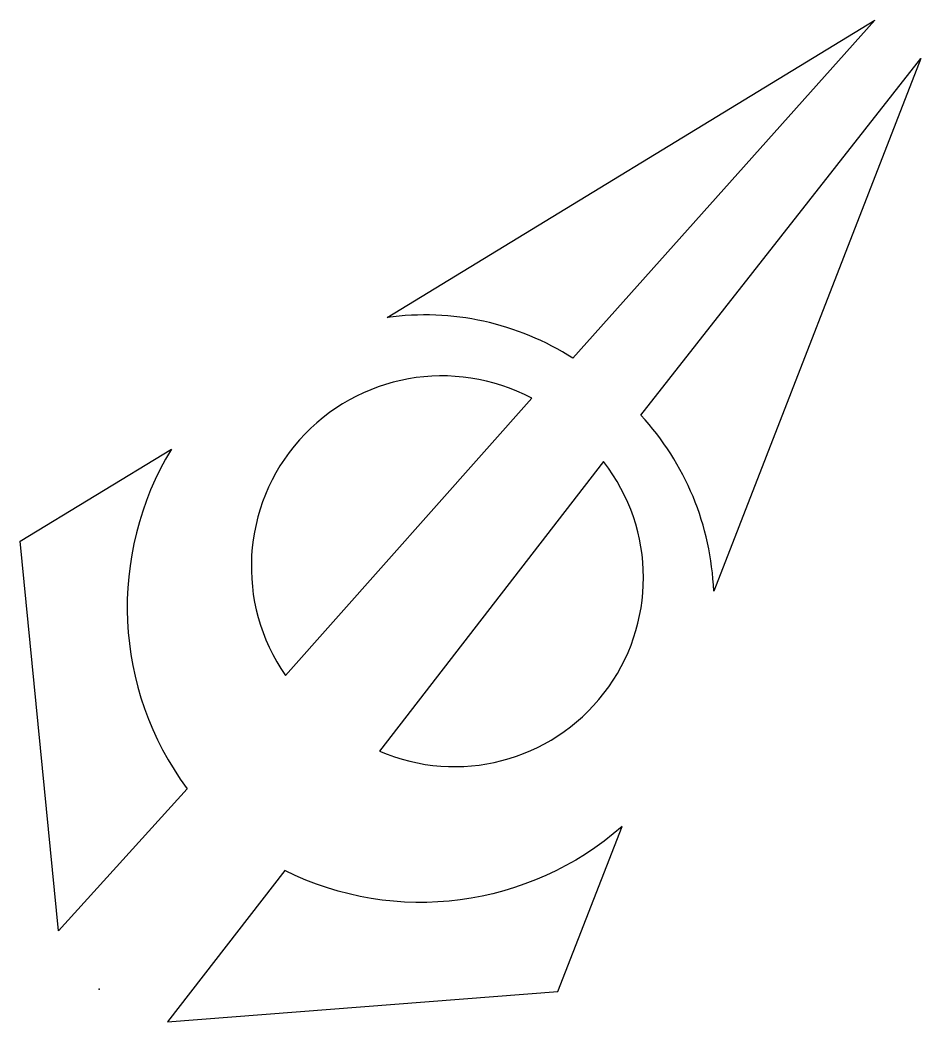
# Model space of a CAD drawing. Header units: millimetres. Extents: x 13.9 to 83.1, y 10.5 to 87.4.
import ezdxf

# ---------------------------------------------------------------- set-up
doc = ezdxf.new("R2010")
doc.units = ezdxf.units.MM
doc.layers.get('0').update_dxf_attribs({"linetype": 'CONTINUOUS'})

msp = doc.modelspace()

# ---------------------------------------------------------------- linework, layer by layer
for points in [[(56.388, 61.442, 0.178657), (42.115, 64.573), (79.575, 87.414)], [(67.195, 43.567, 0.178657), (61.609, 57.069), (83.111, 84.452)], [(34.316, 37.084), (53.227, 58.367, 0.787612)], [(16.898, 17.483), (13.936, 47.391), (25.555, 54.476, 0.304058), (26.757, 28.391)], [(58.74, 53.506), (41.548, 31.275, 0.776227)], [(25.257, 10.482), (55.221, 12.811), (60.158, 25.493, -0.304058), (34.266, 22.101)]]:
    msp.add_lwpolyline(points, format="xyb", close=True)
msp.add_point((20, 13))

doc.saveas('drawing.dxf')
